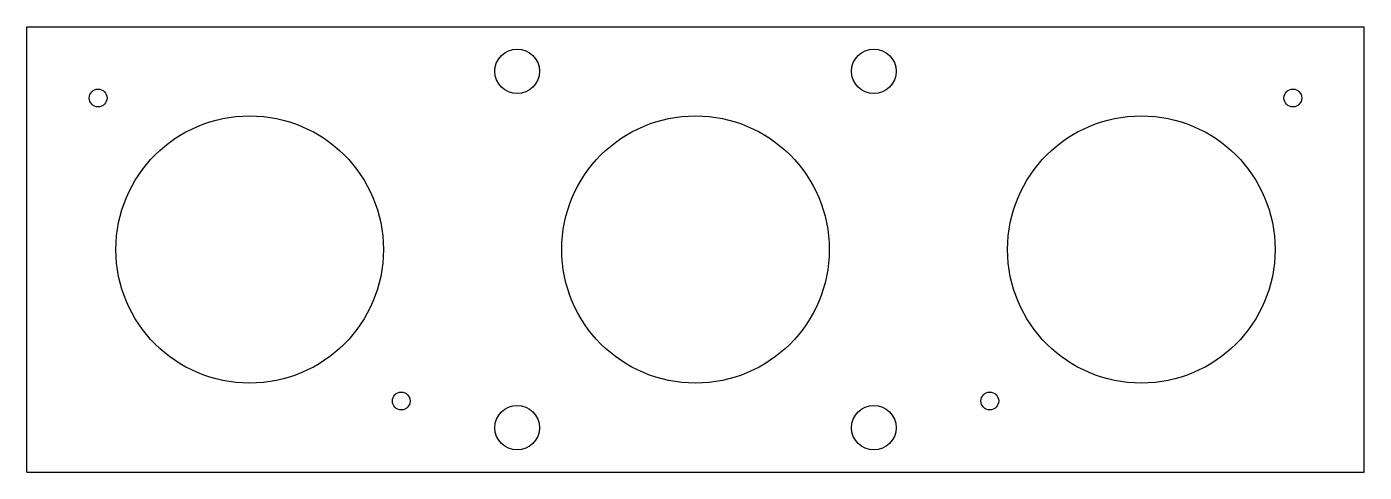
# Model space of a CAD drawing. Extents: x 0 to 1500, y 0 to 500.
import ezdxf

# ---------------------------------------------------------------- set-up
doc = ezdxf.new("R2010")
doc.units = 0
doc.layers.add('Cut004', color=7, linetype='CONTINUOUS')

msp = doc.modelspace()

# ---------------------------------------------------------------- linework, layer by layer
at = {"layer": 'Cut004'}
for p, q in [((0, 0, 100), (0, 500, 100)), ((0, 500), (0, 500, 100)), ((0, 0), (0, 500)), ((0, 0, 100), (0, 500, 100)), ((0, 500, 100), (1500, 500, 100)), ((0, 500), (1500, 500)), ((0, 500, 100), (1500, 500, 100)), ((0, 500), (0, 500, 100)), ((0, 0), (0, 500)), ((0, 500), (1500, 500)), ((1500, 0, 100), (1500, 500, 100)), ((1500, 500), (1500, 500, 100)), ((1500, 0), (1500, 500)), ((1500, 0, 100), (1500, 500, 100)), ((1500, 500), (1500, 500, 100)), ((1500, 0), (1500, 500)), ((575, 450), (575, 450, 100)), ((575, 450), (575, 450, 100)), ((975, 450), (975, 450, 100)), ((975, 450), (975, 450, 100)), ((90, 420), (90, 420, 100)), ((90, 420), (90, 420, 100)), ((1430, 420), (1430, 420, 100)), ((1430, 420), (1430, 420, 100)), ((400.004, 250.004), (400.004, 250.004, 100)), ((400.004, 250.004), (400.004, 250.004, 100)), ((900.004, 250.004), (900.004, 250.004, 100)), ((900.004, 250.004), (900.004, 250.004, 100)), ((1400, 250.004), (1400, 250.004, 100)), ((1400, 250.004), (1400, 250.004, 100)), ((430, 80), (430, 80, 100)), ((430, 80), (430, 80, 100)), ((1090, 80), (1090, 80, 100)), ((1090, 80), (1090, 80, 100)), ((575, 50), (575, 50, 100)), ((575, 50), (575, 50, 100)), ((975, 50), (975, 50, 100)), ((975, 50), (975, 50, 100)), ((0, 0), (0, 0, 100)), ((0, 0), (1500, 0)), ((0, 0, 100), (1500, 0, 100)), ((0, 0), (0, 0, 100)), ((0, 0, 100), (1500, 0, 100)), ((0, 0), (1500, 0)), ((1500, 0), (1500, 0, 100)), ((1500, 0), (1500, 0, 100))]:
    msp.add_line(p, q, dxfattribs=at)
for centre, radius in [((550, 450), 25), ((550, 450), 25), ((550, 450), 25), ((550, 450), 25), ((950, 450), 25), ((950, 450), 25), ((950, 450), 25), ((950, 450), 25), ((80, 420), 10), ((80, 420), 10), ((80, 420), 10), ((80, 420), 10), ((1420, 420), 10), ((1420, 420), 10), ((1420, 420), 10), ((1420, 420), 10), ((250.004, 250.004), 150), ((250.004, 250.004), 150), ((250.004, 250.004), 150), ((250.004, 250.004), 150), ((750.004, 250.004), 150), ((750.004, 250.004), 150), ((750.004, 250.004), 150), ((750.004, 250.004), 150), ((1250, 250.004), 150), ((1250, 250.004), 150), ((1250, 250.004), 150), ((1250, 250.004), 150), ((420, 80), 10), ((420, 80), 10), ((420, 80), 10), ((420, 80), 10), ((1080, 80), 10), ((1080, 80), 10), ((1080, 80), 10), ((1080, 80), 10), ((550, 50), 25), ((550, 50), 25), ((550, 50), 25), ((550, 50), 25), ((950, 50), 25), ((950, 50), 25), ((950, 50), 25), ((950, 50), 25)]:
    msp.add_circle(centre, radius, dxfattribs=at)

doc.saveas('drawing.dxf')
